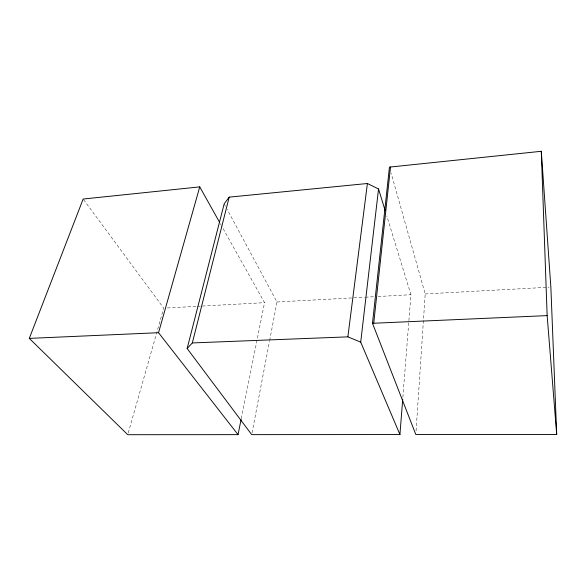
<?xml version="1.0" encoding="UTF-8"?>
<svg xmlns="http://www.w3.org/2000/svg" width="586" height="586" viewBox="0 0 586 586"><rect width="100%" height="100%" fill="white"/><g stroke="black" fill="none" stroke-linecap="round" stroke-linejoin="round"><path stroke-width="0.44" stroke-dasharray="2.93 2.2" d="M416.067 430.886L425.202 293.945L391.177 173.28M402.86 397.323L410.933 294.721L386.841 216.066M252.053 432.842L269.472 341.433M269.648 340.532L276.988 301.995L227.214 209.444M241.264 418.594L264.55 302.676L221.647 226.013M128.246 432.951L163.699 308.155L83.153 199.035M167.332 307.958L196.405 306.375M197.314 306.324L264.55 302.676M276.988 301.995L364.463 297.249M365.371 297.197L374.483 296.699M378.131 296.501L410.933 294.721M425.202 293.945L549.038 287.221M220.307 223.618L221.2 225.214M224.182 203.811L225.478 206.228"/><path stroke-width="0.88" d="M385.236 210.821L378.541 188.97L367.407 183.506L229.192 197.145L224.182 203.811L187.146 348.531L251.716 434.636L399.93 434.548L402.721 399.139M373.729 323.245L390.525 167.003M372.491 323.296L389.441 167.113L541.296 151.291L550.862 287.125L556.7 434.453L415.826 434.534L372.491 323.296L547.148 315.612L556.7 434.453M399.93 434.548L360.712 342.143L378.541 188.97M360.712 342.143L347.872 336.855L367.407 183.506M219.413 222.021L199.753 186.883L83.153 199.035L29.3 338.393L127.748 434.709L238.041 434.644L241.088 419.481M187.146 348.531L192.333 342.935L229.192 197.145M238.041 434.644L158.542 332.709L199.753 186.883M29.3 338.393L158.542 332.709M192.333 342.935L347.872 336.855M541.296 151.291L547.148 315.612"/></g></svg>
